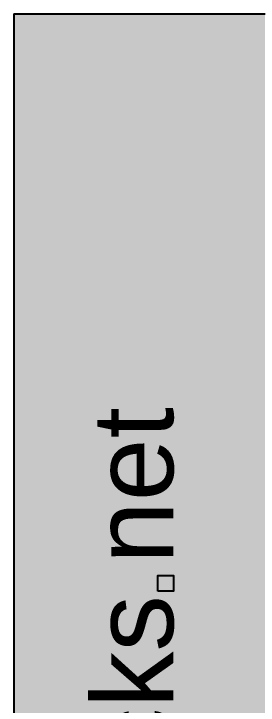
# Model space of a CAD drawing. Extents: x 1216 to 44401, y 2119 to 23617.
# Drawn here: x 1216 to 4841, y 13340 to 23617 of the extents above; entities that cross this region are included whole.
import ezdxf

# ---------------------------------------------------------------- set-up
doc = ezdxf.new("R2010")
doc.units = 0
doc.header["$LTSCALE"] = 10
doc.header["$MEASUREMENT"] = 0
doc.layers.get('0').update_dxf_attribs({"linetype": 'CONTINUOUS'})
doc.layers.add('www.cad-blocks.net', color=7, linetype='CONTINUOUS')
doc.styles.get("Standard").update_dxf_attribs({"font": 'ROMANC.SHX'})

# ---------------------------------------------------------------- blocks, each defined once
blk = doc.blocks.new('FORMAT')
at = {"true_color": 0x444444}
blk.add_hatch(color=250, dxfattribs=at).paths.add_polyline_path([(4945, 23357), (1216, 23357), (1216, 1859), (4945, 1859)])
at = {"true_color": 0x546d8e}
blk.add_hatch(color=155, dxfattribs=at).paths.add_polyline_path([(3350, 15006), (3350, 14772), (3585, 14772), (3585, 15006)])
at = {"color": 250, "true_color": 0x444444}
for q in [(4945, 23357), (1216, 1859)]:
    blk.add_line((1216, 23357), q, dxfattribs=at)
at = {"color": 155, "true_color": 0x546d8e}
blk.add_lwpolyline([(3350, 14772), (3350, 15006), (3585, 15006), (3585, 14772)], close=True, dxfattribs=at)
at = {"insert": (2382, 6703), "char_height": 1200, "attachment_point": 1, "rotation": 90}
blk.add_mtext_dynamic_manual_height_columns('{\\fArial|b0|i0|c0|p34;\\C255;\\c16777215;cad-bl  cks net}', width=19116.44, gutter_width=12.5, heights=[0], dxfattribs=at)

msp = doc.modelspace()

# ---------------------------------------------------------------- block references
at = {"layer": 'www.cad-blocks.net'}
msp.add_blockref('FORMAT', (0, 260), dxfattribs=at)

doc.saveas('drawing.dxf')
